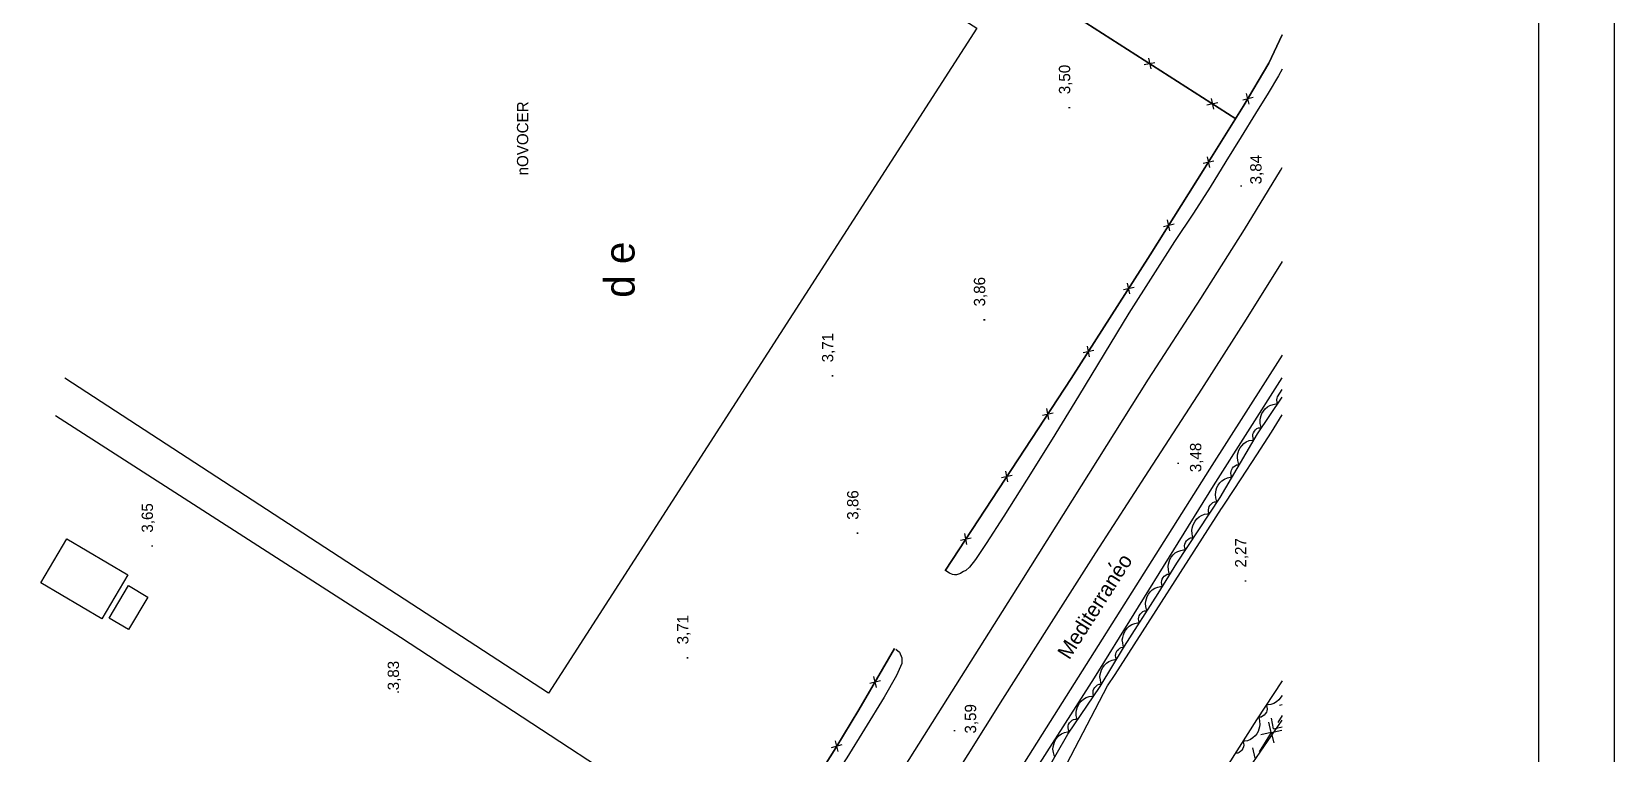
# Model space of a CAD drawing. Extents: x 731154 to 731744, y 4380181 to 4381208.
# Drawn here: x 731534.4 to 731744, y 4380355.3 to 4380451 of the extents above; entities that cross this region are included whole.
import ezdxf

# ---------------------------------------------------------------- set-up
doc = ezdxf.new("R2010")
doc.units = 0
doc.linetypes.add('DASHED', pattern=[0])
doc.layers.get('0').update_dxf_attribs({"linetype": 'CONTINUOUS'})
for name, color, linetype in [('1', 7, 'CONTINUOUS'), ('33', 7, 'CONTINUOUS'), ('44', 7, 'CONTINUOUS'), ('48', 7, 'CONTINUOUS'), ('50', 7, 'CONTINUOUS'), ('53', 7, 'CONTINUOUS'), ('8', 7, 'CONTINUOUS'), ('PATTERN_CLASS', 7, 'CONTINUOUS')]:
    doc.layers.add(name, color=color, linetype=linetype)

msp = doc.modelspace()

# ---------------------------------------------------------------- linework, layer by layer
at = {"layer": '1', "color": 0, "linetype": 'CONTINUOUS'}
for p, q in [((731682.28, 4380447.44), (731682.6, 4380446.02)), ((731681.71, 4380446.59), (731683.13, 4380446.89)), ((731690.04, 4380441.25), (731691.47, 4380441.55)), ((731690.61, 4380442.1), (731690.93, 4380440.68)), ((731694.78, 4380441.91), (731696.18, 4380442.28)), ((731695.64, 4380441.37), (731695.3, 4380442.78)), ((731689.56, 4380433.51), (731690.97, 4380433.85)), ((731690.41, 4380432.95), (731690.1, 4380434.37)), ((731684.28, 4380425.13), (731685.7, 4380425.47)), ((731685.13, 4380424.57), (731684.83, 4380426)), ((731678.98, 4380416.78), (731680.4, 4380417.11)), ((731679.83, 4380416.21), (731679.53, 4380417.64)), ((731673.65, 4380408.43), (731675.07, 4380408.76)), ((731674.5, 4380407.87), (731674.2, 4380409.29)), ((731668.26, 4380400.13), (731669.69, 4380400.44)), ((731669.11, 4380399.56), (731668.82, 4380400.99)), ((731663.68, 4380391.28), (731663.39, 4380392.71)), ((731662.84, 4380391.86), (731664.26, 4380392.17)), ((731658.25, 4380383), (731657.97, 4380384.43)), ((731657.41, 4380383.58), (731658.83, 4380383.89)), ((731646.28, 4380364.05), (731645.93, 4380365.47)), ((731645.41, 4380364.59), (731646.82, 4380364.97)), ((731640.33, 4380356.1), (731641.74, 4380356.46)), ((731641.19, 4380355.55), (731640.86, 4380356.97))]:
    msp.add_line(p, q, dxfattribs=at)
for points in [[(731602.92, 4380496.97), (731656.35, 4380463.48), (731693.87, 4380439.41)], [(731595.65, 4380492.17), (731659.54, 4380451.41), (731602.84, 4380363.3), (731538.77, 4380405.02)], [(731655.39, 4380379.59), (731672.04, 4380404.98), (731682.5, 4380421.37), (731689.77, 4380432.9), (731694.85, 4380441.05), (731698.25, 4380446.79), (731700, 4380450.56)], [(731700, 4380445.97), (731699.51, 4380445.11), (731698.15, 4380442.82), (731696.48, 4380440.1), (731694.58, 4380437.03), (731692.56, 4380433.73), (731690.46, 4380430.36), (731688.24, 4380426.92), (731685.75, 4380423.13), (731682.86, 4380418.66), (731679.7, 4380413.64), (731676.42, 4380408.26), (731673.02, 4380402.64), (731669.52, 4380396.96), (731666.14, 4380391.52), (731663.13, 4380386.73), (731660.81, 4380383.1), (731659.37, 4380380.98), (731658.57, 4380379.98), (731658.1, 4380379.55), (731657.81, 4380379.39), (731657.59, 4380379.26), (731657.39, 4380379.14), (731657.15, 4380379.04), (731656.89, 4380378.98), (731656.62, 4380378.96), (731656.33, 4380379.01), (731655.94, 4380379.17), (731655.33, 4380379.57)], [(731682.32, 4380404.92), (731689.25, 4380415.58), (731695, 4380424.75), (731699.77, 4380432.56), (731700, 4380432.95)], [(731682.32, 4380404.92), (731689.25, 4380415.58), (731695, 4380424.75), (731699.77, 4380432.56), (731700, 4380432.95)], [(731700, 4380420.5), (731695.22, 4380412.87), (731689.32, 4380403.59), (731682.32, 4380392.76), (731675.27, 4380381.86), (731669.09, 4380372.17), (731662.97, 4380362.48), (731656.07, 4380351.48), (731649.12, 4380340.42), (731642.92, 4380330.6), (731636.97, 4380321.19), (731630.37, 4380310.77), (731621.95, 4380297.46), (731609.84, 4380278.3), (731588.11, 4380244.26)], [(731700, 4380408.1), (731690.4, 4380392.95), (731663.22, 4380349.93), (731635.73, 4380306.68), (731612.09, 4380269.31), (731593.58, 4380240.71)], [(731581.97, 4380247.31), (731591.61, 4380261.92), (731599.38, 4380274.05), (731613.9, 4380297.21), (731624.13, 4380313.3), (731632.62, 4380326.48), (731646.97, 4380348.76), (731665.53, 4380378.15), (731682.32, 4380404.92)], [(731595.1, 4380239.76), (731605.69, 4380256.05), (731616.8, 4380273.44), (731627.32, 4380290.13), (731640.41, 4380310.64), (731650.83, 4380327.14), (731664.72, 4380349.03), (731675.16, 4380365.31), (731690.92, 4380390.75), (731700, 4380405.09)], [(731630.42, 4380339.75), (731583.24, 4380370.68), (731537.55, 4380400.05)], [(731543.67, 4380373.12), (731535.58, 4380377.89), (731539.04, 4380383.75), (731547.13, 4380378.98), (731543.67, 4380373.12)], [(731544.65, 4380373.24), (731547.19, 4380377.54), (731549.76, 4380376.02), (731547.22, 4380371.71), (731544.65, 4380373.24)], [(731648.83, 4380369.12), (731649.3, 4380368.71), (731649.62, 4380367.96), (731649.63, 4380367.19), (731648.91, 4380365.64), (731647.3, 4380362.77), (731644.69, 4380358.52), (731642.35, 4380354.73), (731640.37, 4380351.65), (731638.57, 4380348.86), (731637, 4380346.21), (731635.42, 4380343.65), (731633.99, 4380341.42), (731632.89, 4380339.73), (731632.05, 4380338.53), (731631.04, 4380337.29), (731630.4, 4380336.52), (731629.71, 4380335.89), (731628.89, 4380335.48), (731628.09, 4380335.39), (731627.38, 4380335.63)], [(731627.39, 4380335.63), (731630.76, 4380340.21), (731632.23, 4380342.41), (731634.72, 4380346.29), (731637.88, 4380351.25), (731640.87, 4380356.03), (731643.92, 4380361.07), (731647.08, 4380366.44), (731648.67, 4380369.19)]]:
    msp.add_lwpolyline(points, dxfattribs=at)
at = {"layer": '33', "color": 0, "linetype": 'CONTINUOUS'}
for p, q in [((731700, 4380361.72), (731699.64, 4380361.64)), ((731698.56, 4380358.06), (731698.24, 4380359.44)), ((731698.87, 4380358.57), (731698.57, 4380359.95)), ((731700, 4380360.34), (731699.41, 4380359.41)), ((731698.56, 4380358.06), (731696.97, 4380355.52)), ((731698.56, 4380358.06), (731697.18, 4380357.75)), ((731698.56, 4380358.06), (731699.94, 4380358.38)), ((731698.56, 4380358.06), (731698.88, 4380356.68)), ((731698.87, 4380358.57), (731700, 4380358.82)), ((731696.44, 4380354.67), (731696.12, 4380356.05))]:
    msp.add_line(p, q, dxfattribs=at)
at = {"layer": '44', "color": 0, "linetype": 'CONTINUOUS'}
msp.add_lwpolyline([(731670.97, 4380352.9), (731676.89, 4380364.23), (731677.88, 4380365.76), (731691.98, 4380387.77), (731692.01, 4380387.81), (731692.47, 4380388.48), (731694.56, 4380391.71), (731696.66, 4380394.85), (731698.59, 4380397.87), (731700, 4380400.16)], dxfattribs=at)
at = {"layer": '53', "color": 0, "linetype": 'CONTINUOUS'}
for points in [[(731697.26, 4380398.45), (731697.16, 4380398.66), (731697.11, 4380399.03), (731697.08, 4380399.45), (731697.13, 4380399.76), (731697.23, 4380400.07), (731697.33, 4380400.37), (731697.51, 4380400.67), (731697.75, 4380400.95), (731698.04, 4380401.22), (731698.38, 4380401.41), (731698.79, 4380401.56), (731699.15, 4380401.62), (731699.4, 4380401.61), (731699.32, 4380401.87), (731699.29, 4380402.16), (731699.33, 4380402.37), (731699.4, 4380402.57), (731700, 4380403.51)], [(731694.31, 4380393.55), (731694.2, 4380393.76), (731694.12, 4380394.12), (731694.07, 4380394.53), (731694.1, 4380394.85), (731694.18, 4380395.16), (731694.27, 4380395.47), (731694.43, 4380395.78), (731694.65, 4380396.08), (731694.92, 4380396.36), (731695.25, 4380396.58), (731695.65, 4380396.75), (731696.01, 4380396.83), (731696.25, 4380396.83), (731696.16, 4380397.09), (731696.11, 4380397.38), (731696.14, 4380397.59), (731696.19, 4380397.79), (731696.33, 4380398.02), (731696.47, 4380398.19), (731696.66, 4380398.35), (731696.85, 4380398.46), (731697.06, 4380398.47), (731697.21, 4380398.48)], [(731691.41, 4380388.62), (731691.3, 4380388.83), (731691.22, 4380389.19), (731691.17, 4380389.6), (731691.2, 4380389.92), (731691.28, 4380390.23), (731691.37, 4380390.54), (731691.53, 4380390.85), (731691.75, 4380391.15), (731692.02, 4380391.43), (731692.35, 4380391.65), (731692.75, 4380391.82), (731693.11, 4380391.9), (731693.35, 4380391.9), (731693.26, 4380392.16), (731693.21, 4380392.45), (731693.24, 4380392.66), (731693.29, 4380392.86), (731693.43, 4380393.09), (731693.57, 4380393.26), (731693.76, 4380393.42), (731693.95, 4380393.53), (731694.16, 4380393.54), (731694.31, 4380393.55)], [(731688.23, 4380383.87), (731688.13, 4380384.08), (731688.07, 4380384.44), (731688.04, 4380384.86), (731688.09, 4380385.17), (731688.18, 4380385.48), (731688.29, 4380385.78), (731688.46, 4380386.09), (731688.7, 4380386.37), (731688.99, 4380386.64), (731689.32, 4380386.84), (731689.73, 4380386.99), (731690.09, 4380387.05), (731690.34, 4380387.04), (731690.26, 4380387.31), (731690.23, 4380387.59), (731690.27, 4380387.81), (731690.33, 4380388.01), (731690.47, 4380388.22), (731690.63, 4380388.38), (731690.83, 4380388.54), (731691.02, 4380388.64), (731691.22, 4380388.64), (731691.38, 4380388.64)], [(731685.09, 4380379.09), (731684.99, 4380379.3), (731684.93, 4380379.66), (731684.89, 4380380.08), (731684.94, 4380380.39), (731685.04, 4380380.7), (731685.14, 4380381.01), (731685.32, 4380381.31), (731685.55, 4380381.6), (731685.84, 4380381.86), (731686.17, 4380382.06), (731686.58, 4380382.21), (731686.94, 4380382.27), (731687.19, 4380382.26), (731687.12, 4380382.53), (731687.08, 4380382.82), (731687.12, 4380383.03), (731687.18, 4380383.23), (731687.32, 4380383.45), (731687.48, 4380383.61), (731687.68, 4380383.77), (731687.87, 4380383.86), (731688.08, 4380383.86), (731688.23, 4380383.87)], [(731682.14, 4380374.18), (731682.04, 4380374.39), (731681.96, 4380374.75), (731681.91, 4380375.17), (731681.95, 4380375.48), (731682.04, 4380375.79), (731682.13, 4380376.1), (731682.3, 4380376.41), (731682.53, 4380376.7), (731682.8, 4380376.98), (731683.13, 4380377.19), (731683.54, 4380377.35), (731683.9, 4380377.42), (731684.14, 4380377.43), (731684.06, 4380377.69), (731684.01, 4380377.98), (731684.05, 4380378.19), (731684.1, 4380378.39), (731684.24, 4380378.61), (731684.39, 4380378.78), (731684.58, 4380378.94), (731684.77, 4380379.05), (731684.98, 4380379.05), (731685.13, 4380379.06)], [(731679.05, 4380369.37), (731678.94, 4380369.58), (731678.88, 4380369.94), (731678.83, 4380370.36), (731678.88, 4380370.68), (731678.97, 4380370.99), (731679.07, 4380371.29), (731679.24, 4380371.6), (731679.47, 4380371.89), (731679.75, 4380372.16), (731680.08, 4380372.37), (731680.49, 4380372.52), (731680.85, 4380372.59), (731681.09, 4380372.59), (731681.01, 4380372.85), (731680.97, 4380373.14), (731681.01, 4380373.35), (731681.07, 4380373.55), (731681.21, 4380373.77), (731681.36, 4380373.93), (731681.55, 4380374.09), (731681.75, 4380374.2), (731681.95, 4380374.2), (731682.11, 4380374.2)], [(731676.1, 4380364.47), (731675.99, 4380364.68), (731675.92, 4380365.04), (731675.86, 4380365.45), (731675.9, 4380365.77), (731675.99, 4380366.08), (731676.08, 4380366.39), (731676.24, 4380366.7), (731676.47, 4380366.99), (731676.74, 4380367.27), (731677.06, 4380367.48), (731677.47, 4380367.65), (731677.83, 4380367.73), (731678.07, 4380367.73), (731677.99, 4380367.99), (731677.94, 4380368.28), (731677.97, 4380368.49), (731678.02, 4380368.69), (731678.16, 4380368.92), (731678.31, 4380369.08), (731678.5, 4380369.25), (731678.69, 4380369.35), (731678.89, 4380369.36), (731679.05, 4380369.37)], [(731672.89, 4380359.73), (731672.8, 4380359.95), (731672.74, 4380360.31), (731672.71, 4380360.73), (731672.77, 4380361.04), (731672.87, 4380361.35), (731672.98, 4380361.65), (731673.16, 4380361.95), (731673.4, 4380362.23), (731673.69, 4380362.5), (731674.03, 4380362.69), (731674.44, 4380362.83), (731674.8, 4380362.89), (731675.05, 4380362.87), (731674.98, 4380363.14), (731674.95, 4380363.43), (731674.99, 4380363.64), (731675.06, 4380363.84), (731675.2, 4380364.05), (731675.36, 4380364.21), (731675.56, 4380364.37), (731675.76, 4380364.46), (731675.96, 4380364.46), (731676.12, 4380364.46)], [(731700, 4380362.97), (731699.54, 4380362.39), (731699.25, 4380362.12), (731698.92, 4380361.93), (731698.51, 4380361.78), (731698.15, 4380361.72), (731697.9, 4380361.72), (731697.97, 4380361.46), (731698.01, 4380361.17), (731697.97, 4380360.96), (731697.91, 4380360.76), (731697.77, 4380360.54), (731697.61, 4380360.38), (731697.41, 4380360.22), (731697.22, 4380360.12), (731697.02, 4380360.12), (731696.86, 4380360.12)], [(731669.91, 4380354.86), (731669.79, 4380355.07), (731669.71, 4380355.42), (731669.65, 4380355.84), (731669.68, 4380356.16), (731669.75, 4380356.47), (731669.83, 4380356.78), (731669.99, 4380357.09), (731670.21, 4380357.39), (731670.47, 4380357.68), (731670.79, 4380357.9), (731671.19, 4380358.08), (731671.55, 4380358.16), (731671.8, 4380358.17), (731671.71, 4380358.43), (731671.65, 4380358.71), (731671.68, 4380358.93), (731671.72, 4380359.13), (731671.85, 4380359.36), (731672, 4380359.53), (731672.19, 4380359.7), (731672.37, 4380359.81), (731672.58, 4380359.82), (731672.73, 4380359.83)], [(731696.85, 4380360.12), (731696.96, 4380359.92), (731697.02, 4380359.55), (731697.06, 4380359.13), (731697.02, 4380358.82), (731696.92, 4380358.51), (731696.82, 4380358.21), (731696.65, 4380357.9), (731696.42, 4380357.61), (731696.14, 4380357.34), (731695.81, 4380357.14), (731695.4, 4380356.98), (731695.04, 4380356.92), (731694.79, 4380356.92), (731694.87, 4380356.66), (731694.91, 4380356.37), (731694.87, 4380356.16), (731694.81, 4380355.96), (731694.67, 4380355.74), (731694.52, 4380355.57), (731694.32, 4380355.41), (731694.13, 4380355.31), (731693.93, 4380355.31), (731693.77, 4380355.31)]]:
    msp.add_lwpolyline(points, dxfattribs=at)
at = {"layer": '8', "color": 0, "linetype": 'DASHED'}
msp.add_lwpolyline([(731615.15, 4380226.61), (731630.35, 4380248.91), (731640.36, 4380263.55), (731649.49, 4380277.46), (731656.86, 4380289.94), (731663.53, 4380299.84), (731670.17, 4380311.01), (731677.05, 4380321.92), (731683.04, 4380331.89), (731688.84, 4380342.67), (731696.13, 4380354.03), (731700, 4380359.7)], dxfattribs=at)
at = {"layer": 'PATTERN_CLASS', "color": 0, "linetype": 'CONTINUOUS'}
for points in [[(731693.87, 4380439.41), (731656.35, 4380463.48), (731602.92, 4380496.97)], [(731700, 4380450.56), (731698.25, 4380446.79), (731694.85, 4380441.05), (731689.77, 4380432.9), (731682.5, 4380421.37), (731672.04, 4380404.98), (731655.39, 4380379.59)], [(731668.54, 4380352.46), (731671.6, 4380357.84), (731675.91, 4380364.15), (731679.14, 4380369.52), (731683.57, 4380376.51), (731686.03, 4380380.52), (731691.77, 4380389.23), (731696.73, 4380397.66), (731700, 4380402.52)], [(731648.67, 4380369.19), (731647.08, 4380366.44), (731643.92, 4380361.07), (731640.87, 4380356.03), (731637.88, 4380351.25), (731634.72, 4380346.29), (731632.23, 4380342.41), (731630.76, 4380340.21), (731627.39, 4380335.63)], [(731700, 4380364.9), (731696.6, 4380359.73), (731692.83, 4380353.84), (731689.35, 4380348.63), (731679.13, 4380332.87), (731673.7, 4380323.25), (731666.3, 4380311.44), (731661.3, 4380304.15), (731656.24, 4380295.38), (731649.92, 4380285.71), (731643.03, 4380270.91), (731634.6, 4380258.23), (731625.8, 4380244.87), (731621.84, 4380236.52), (731614.48, 4380226.27), (731607.79, 4380216.8), (731601.68, 4380208.19), (731596.63, 4380201), (731595.93, 4380200)]]:
    msp.add_lwpolyline(points, dxfattribs=at)

# ---------------------------------------------------------------- texts
at = {"layer": '48', "color": 0, "linetype": 'CONTINUOUS'}
for s, p in [(' 3,50', (731671.93, 4380442.11)), ('.', (731671.93, 4380440.61)), (' 3,84', (731697.27, 4380430.16)), ('.', (731694.7, 4380430.23)), (' 3,86', (731660.67, 4380413.98)), ('.', (731660.67, 4380412.48)), (' 3,71', (731640.55, 4380406.57)), ('.', (731640.55, 4380405.07)), (' 3,48', (731689.29, 4380392.01)), ('.', (731686.33, 4380393.46)), (' 3,86', (731643.88, 4380385.71)), (' 3,65', (731550.44, 4380384)), ('.', (731643.88, 4380384.21)), ('.', (731550.44, 4380382.5)), (' 2,27', (731695.26, 4380379.37)), ('.', (731695.26, 4380377.87)), (' 3,71', (731621.36, 4380369.19)), ('.', (731621.36, 4380367.69)), (' 3,83', (731583.03, 4380363.1)), ('.', (731583.03, 4380363.17)), (' 3,59', (731659.47, 4380357.37)), ('.', (731656.71, 4380358.03))]:
    msp.add_text(s, height=1.5, rotation=90, dxfattribs=at).set_placement(p)
at = {"layer": '50', "color": 0, "linetype": 'CONTINUOUS'}
for s, height, rotation, p in [('T e r m i  n o                            M  u n i  c i  p a l                                                      d e                           A l  b u i  x e c h            ', 4, 90, (731614.23, 4380224.87)), ('nOVOCER', 1.5, 90, (731600.15, 4380431.91)), ('Mediterraneo', 2, 57.5084, (731671.8, 4380367.61)), ("'", 2, 30.8271, (731677.82, 4380378.74))]:
    msp.add_text(s, height=height, rotation=rotation, dxfattribs=at).set_placement(p)

# ---------------------------------------------------------------- meshes
at = {"color": 0, "linetype": 'CONTINUOUS'}
mesh = msp.add_polyface(dxfattribs=at)
corners = [(731154.5, 4380181), (731154.5, 4380181), (731154.5, 4380371.96), (731462.5, 4380181), (731154.5, 4380546.49), (731744, 4380181), (731154.5, 4381207.5), (731744, 4380842.01), (731744, 4381207.5)]
mesh.append_faces([[corners[k] for k in face] for face in [(0, 1, 3, 2), (2, 3, 5, 4), (4, 5, 7, 6), (6, 7, 8, 8)]], dxfattribs={"vtx0": -1, "vtx2": -1, "color": 0})
mesh = msp.add_polyface(dxfattribs=at)
corners = [(731164.5, 4380191), (731164.5, 4380191), (731164.5, 4380375.76), (731462.5, 4380191), (731164.5, 4380544.09), (731734, 4380191), (731164.5, 4381011), (731734, 4380657.91), (731462.5, 4381011), (731734, 4380842.67), (731734, 4381011)]
mesh.append_faces([[corners[k] for k in face] for face in [(0, 1, 3, 2), (2, 3, 5, 4), (4, 5, 7, 6), (6, 7, 9, 8), (8, 9, 10, 10)]], dxfattribs={"vtx0": -1, "vtx2": -1, "color": 0})

doc.saveas('drawing.dxf')
